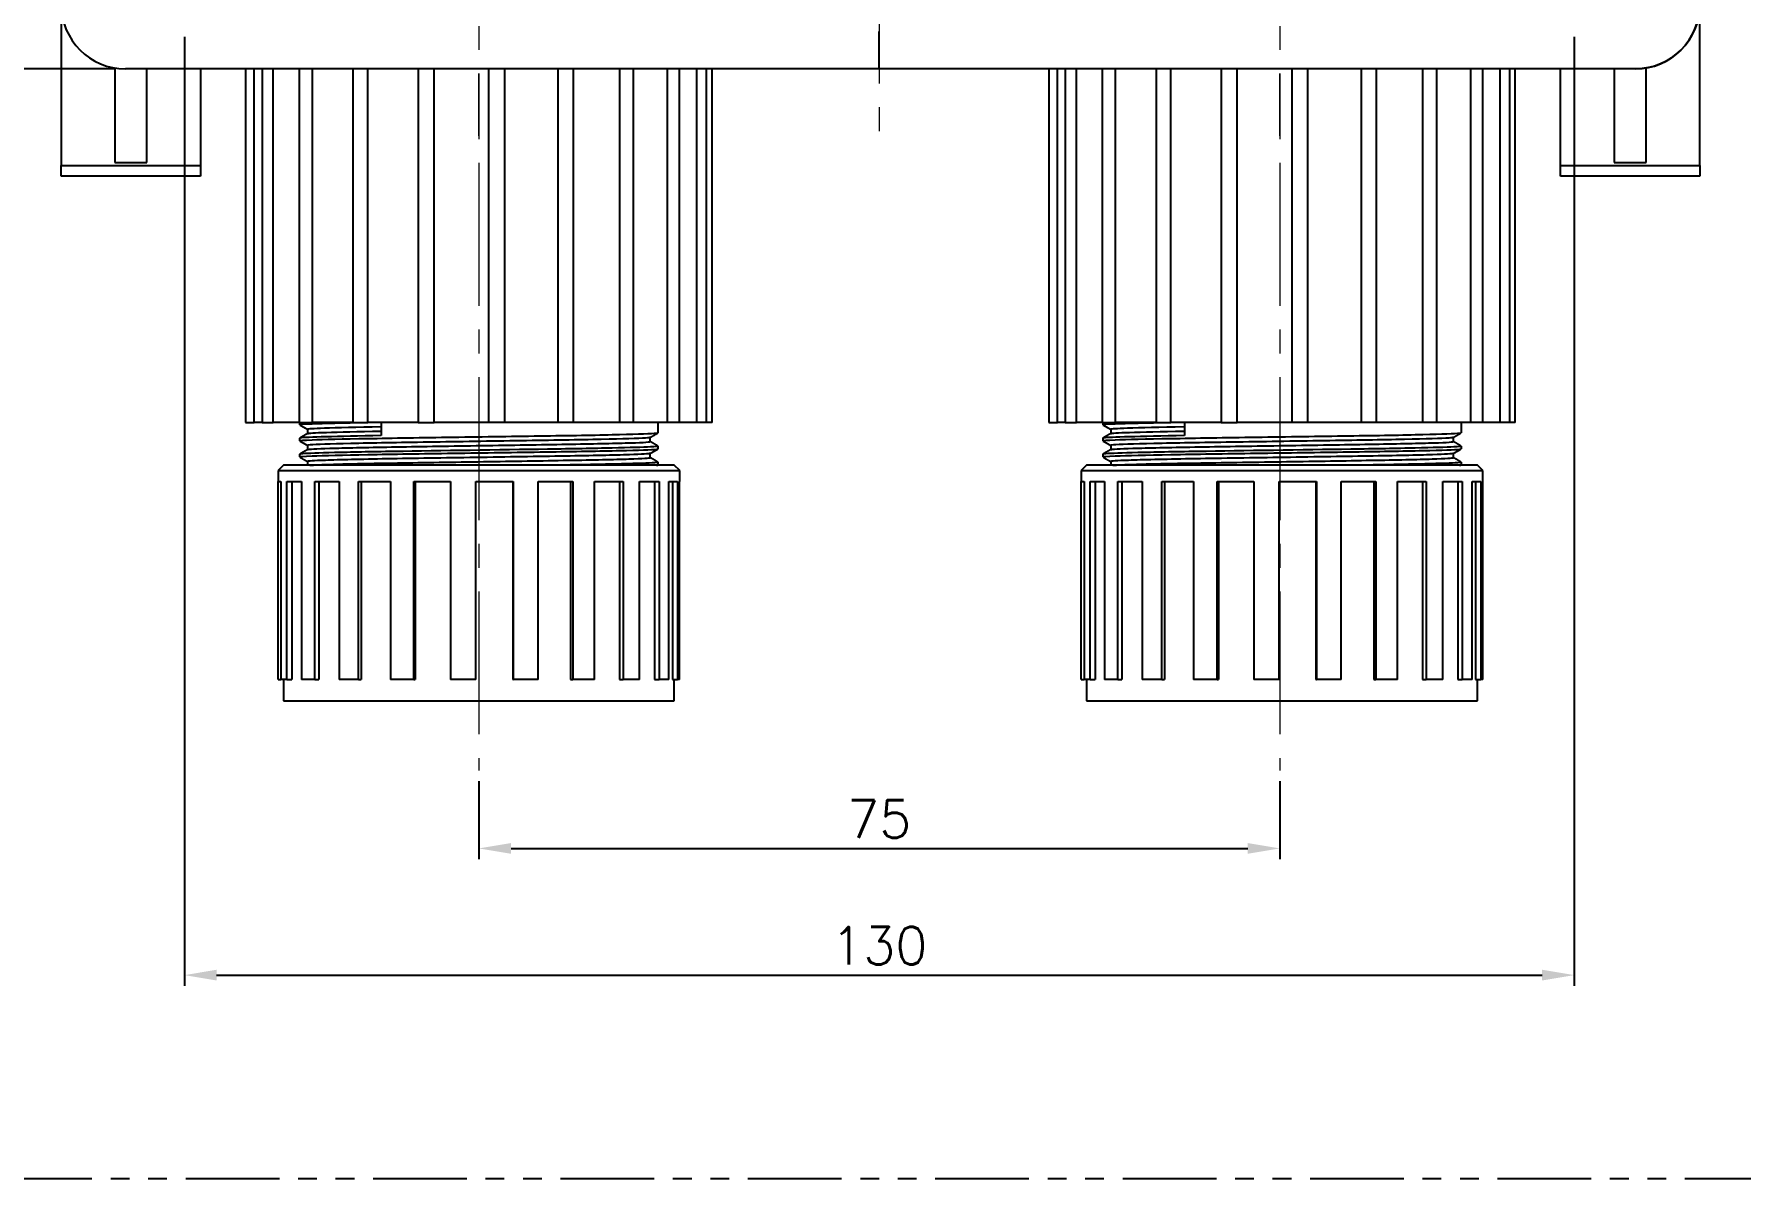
# Model space of a CAD drawing. Extents: x 39169 to 40010, y 19017 to 19611.
# Drawn here: x 39261.9 to 39421.3, y 19269.7 to 19376.5 of the extents above; entities that cross this region are included whole.
import ezdxf

# ---------------------------------------------------------------- set-up
doc = ezdxf.new("R2010")
doc.units = 0
doc.header["$LTSCALE"] = 7
doc.header["$MEASUREMENT"] = 0
doc.linetypes.add('CENTER2', pattern=[28.575, 19.05, -3.175, 3.175, -3.175])
doc.linetypes.add('PHANTOM', pattern=[2.5, 1.25, -0.25, 0.25, -0.25, 0.25, -0.25])
for name, color, linetype in [('D', 2, 'CONTINUOUS'), ('DIM', 2, 'CONTINUOUS'), ('DWG', 7, 'CONTINUOUS')]:
    doc.layers.add(name, color=color, linetype=linetype)
doc.layers.add('중심선', color=1, linetype='CENTER2', lineweight=9)
doc.styles.add('GHS', font='romans', dxfattribs={"bigfont": 'ghs'})

msp = doc.modelspace()

# ---------------------------------------------------------------- linework, layer by layer
at = {"layer": 'D', "color": 2, "linetype": 'PHANTOM'}
msp.add_lwpolyline([(39213.79, 19568.17), (39547.31, 19568.17), (39547.31, 19269.66), (39213.79, 19269.66)], close=True, dxfattribs=at)
at = {"layer": 'DIM'}
for p, q in [((39275.94, 19376.28), (39275.94, 19287.68)), ((39405.73, 19376.28), (39405.73, 19287.68)), ((39269.44, 19373.28), (39246.75, 19373.28)), ((39303.44, 19306.78), (39303.44, 19299.51)), ((39378.23, 19306.78), (39378.23, 19299.51)), ((39306.44, 19300.51), (39375.23, 19300.51)), ((39278.94, 19288.68), (39402.73, 19288.68))]:
    msp.add_line(p, q, dxfattribs=at)
for points in [[(39306.44, 19301.01), (39306.44, 19300.01), (39303.44, 19300.51)], [(39375.23, 19301.01), (39375.23, 19300.01), (39378.23, 19300.51)], [(39278.94, 19289.18), (39278.94, 19288.18), (39275.94, 19288.68)], [(39402.73, 19289.18), (39402.73, 19288.18), (39405.73, 19288.68)]]:
    msp.add_solid(points, dxfattribs=at)
at = {"layer": 'DWG'}
for p, q in [((39264.44, 19379.28), (39264.44, 19364.28)), ((39417.44, 19364.28), (39417.44, 19379.28)), ((39340.83, 19373.28), (39340.83, 19376.78)), ((39340.83, 19373.28), (39340.83, 19376.78)), ((39269.44, 19373.37), (39269.44, 19364.56)), ((39340.83, 19373.28), (39270.44, 19373.28)), ((39272.44, 19364.56), (39272.44, 19373.28)), ((39277.44, 19373.28), (39277.44, 19364.28)), ((39281.65, 19373.28), (39281.65, 19340.28)), ((39282.47, 19340.28), (39282.47, 19373.28)), ((39283.19, 19373.28), (39283.19, 19340.28)), ((39284.24, 19340.28), (39284.24, 19373.28)), ((39286.65, 19373.28), (39286.65, 19340.28)), ((39287.89, 19340.28), (39287.89, 19373.28)), ((39291.67, 19373.28), (39291.67, 19340.28)), ((39293.06, 19340.28), (39293.06, 19373.28)), ((39297.77, 19373.28), (39297.77, 19340.28)), ((39299.25, 19340.28), (39299.25, 19373.28)), ((39304.35, 19373.28), (39304.35, 19340.28)), ((39305.85, 19340.28), (39305.85, 19373.28)), ((39310.82, 19373.28), (39310.82, 19340.28)), ((39312.27, 19340.28), (39312.27, 19373.28)), ((39316.57, 19373.28), (39316.57, 19340.28)), ((39317.89, 19340.28), (39317.89, 19373.28)), ((39321.03, 19373.28), (39321.03, 19340.28)), ((39322.18, 19340.28), (39322.18, 19373.28)), ((39323.77, 19373.28), (39323.77, 19340.28)), ((39324.7, 19340.28), (39324.7, 19373.28)), ((39325.22, 19340.28), (39325.22, 19373.28)), ((39411.44, 19373.28), (39340.83, 19373.28)), ((39411.44, 19373.28), (39340.83, 19373.28)), ((39356.65, 19373.28), (39356.65, 19340.28)), ((39357.47, 19340.28), (39357.47, 19373.28)), ((39358.19, 19373.28), (39358.19, 19340.28)), ((39359.24, 19340.28), (39359.24, 19373.28)), ((39361.65, 19373.28), (39361.65, 19340.28)), ((39362.89, 19340.28), (39362.89, 19373.28)), ((39366.67, 19373.28), (39366.67, 19340.28)), ((39368.06, 19340.28), (39368.06, 19373.28)), ((39372.77, 19373.28), (39372.77, 19340.28)), ((39374.25, 19340.28), (39374.25, 19373.28)), ((39379.35, 19373.28), (39379.35, 19340.28)), ((39380.85, 19340.28), (39380.85, 19373.28)), ((39385.82, 19373.28), (39385.82, 19340.28)), ((39387.27, 19340.28), (39387.27, 19373.28)), ((39391.57, 19373.28), (39391.57, 19340.28)), ((39392.89, 19340.28), (39392.89, 19373.28)), ((39396.03, 19373.28), (39396.03, 19340.28)), ((39397.18, 19340.28), (39397.18, 19373.28)), ((39398.77, 19373.28), (39398.77, 19340.28)), ((39399.7, 19340.28), (39399.7, 19373.28)), ((39400.22, 19340.28), (39400.22, 19373.28)), ((39404.44, 19364.28), (39404.44, 19373.28)), ((39409.44, 19373.28), (39409.44, 19364.56)), ((39412.44, 19364.56), (39412.44, 19373.37)), ((39269.44, 19364.56), (39272.44, 19364.56)), ((39409.44, 19364.56), (39412.44, 19364.56)), ((39264.44, 19364.28), (39277.44, 19364.28)), ((39264.44, 19363.28), (39264.44, 19364.28)), ((39277.44, 19363.28), (39264.44, 19363.28)), ((39277.44, 19364.28), (39277.44, 19363.28)), ((39404.44, 19364.28), (39417.44, 19364.28)), ((39404.44, 19363.28), (39404.44, 19364.28)), ((39417.44, 19363.28), (39404.44, 19363.28)), ((39417.44, 19364.28), (39417.44, 19363.28)), ((39281.65, 19340.28), (39282.47, 19340.28)), ((39283.19, 19340.28), (39282.47, 19340.28)), ((39283.19, 19340.28), (39284.24, 19340.28)), ((39286.65, 19340.28), (39284.24, 19340.28)), ((39286.65, 19340.28), (39287.89, 19340.28)), ((39286.69, 19340.28), (39286.69, 19340.07)), ((39287.44, 19339.63), (39287.44, 19339.25)), ((39291.67, 19340.28), (39287.89, 19340.28)), ((39291.67, 19340.28), (39293.06, 19340.28)), ((39297.79, 19340.28), (39293.06, 19340.28)), ((39294.32, 19340.28), (39294.32, 19339.05)), ((39297.77, 19340.28), (39299.25, 19340.28)), ((39304.35, 19340.28), (39299.25, 19340.28)), ((39305.85, 19340.28), (39304.35, 19340.28)), ((39310.82, 19340.28), (39305.85, 19340.28)), ((39312.27, 19340.28), (39310.82, 19340.28)), ((39316.57, 19340.28), (39312.21, 19340.28)), ((39317.89, 19340.28), (39316.57, 19340.28)), ((39321.03, 19340.28), (39317.89, 19340.28)), ((39320.19, 19339.32), (39320.19, 19340.28)), ((39322.18, 19340.28), (39321.03, 19340.28)), ((39323.77, 19340.28), (39322.18, 19340.28)), ((39324.7, 19340.28), (39323.77, 19340.28)), ((39325.22, 19340.28), (39324.7, 19340.28)), ((39356.65, 19340.28), (39357.47, 19340.28)), ((39358.19, 19340.28), (39357.47, 19340.28)), ((39358.19, 19340.28), (39359.24, 19340.28)), ((39361.65, 19340.28), (39359.24, 19340.28)), ((39361.65, 19340.28), (39362.89, 19340.28)), ((39361.69, 19340.28), (39361.69, 19340.07)), ((39362.44, 19339.63), (39362.44, 19339.25)), ((39366.67, 19340.28), (39362.89, 19340.28)), ((39366.67, 19340.28), (39368.06, 19340.28)), ((39372.79, 19340.28), (39368.06, 19340.28)), ((39369.32, 19340.28), (39369.32, 19339.05)), ((39372.77, 19340.28), (39374.25, 19340.28)), ((39379.35, 19340.28), (39374.25, 19340.28)), ((39380.85, 19340.28), (39379.35, 19340.28)), ((39385.82, 19340.28), (39380.85, 19340.28)), ((39387.27, 19340.28), (39385.82, 19340.28)), ((39391.57, 19340.28), (39387.21, 19340.28)), ((39392.89, 19340.28), (39391.57, 19340.28)), ((39396.03, 19340.28), (39392.89, 19340.28)), ((39395.19, 19339.32), (39395.19, 19340.28)), ((39397.18, 19340.28), (39396.03, 19340.28)), ((39398.77, 19340.28), (39397.18, 19340.28)), ((39399.7, 19340.28), (39398.77, 19340.28)), ((39400.22, 19340.28), (39399.7, 19340.28)), ((39286.69, 19338.81), (39286.69, 19338.57)), ((39287.44, 19338.13), (39287.44, 19337.75)), ((39319.44, 19338.49), (39319.44, 19338.88)), ((39319.44, 19336.99), (39319.44, 19337.38)), ((39320.19, 19337.82), (39320.19, 19338.06)), ((39361.69, 19338.81), (39361.69, 19338.57)), ((39362.44, 19338.13), (39362.44, 19337.75)), ((39394.44, 19338.49), (39394.44, 19338.88)), ((39394.44, 19336.99), (39394.44, 19337.38)), ((39395.19, 19337.82), (39395.19, 19338.06)), ((39285.19, 19336.28), (39284.69, 19335.78)), ((39284.69, 19335.78), (39284.69, 19334.78)), ((39284.69, 19335.78), (39322.19, 19335.78)), ((39321.69, 19336.28), (39285.19, 19336.28)), ((39286.69, 19337.31), (39286.69, 19337.07)), ((39287.44, 19336.63), (39287.44, 19336.28)), ((39320.19, 19336.32), (39320.19, 19336.56)), ((39322.19, 19335.78), (39321.69, 19336.28)), ((39322.19, 19334.78), (39322.19, 19335.78)), ((39360.19, 19336.28), (39359.69, 19335.78)), ((39359.69, 19335.78), (39359.69, 19334.78)), ((39359.69, 19335.78), (39397.19, 19335.78)), ((39396.69, 19336.28), (39360.19, 19336.28)), ((39361.69, 19337.31), (39361.69, 19337.07)), ((39362.44, 19336.63), (39362.44, 19336.28)), ((39395.19, 19336.32), (39395.19, 19336.56)), ((39397.19, 19335.78), (39396.69, 19336.28)), ((39397.19, 19334.78), (39397.19, 19335.78)), ((39284.69, 19334.78), (39284.96, 19334.78)), ((39284.69, 19316.28), (39284.69, 19334.78)), ((39284.96, 19334.78), (39284.96, 19316.28)), ((39285.52, 19334.78), (39286.86, 19334.78)), ((39285.52, 19316.28), (39285.52, 19334.78)), ((39285.98, 19334.78), (39285.98, 19316.28)), ((39286.86, 19334.78), (39286.86, 19316.28)), ((39288.11, 19334.78), (39290.38, 19334.78)), ((39288.11, 19316.28), (39288.11, 19334.78)), ((39288.49, 19334.78), (39288.49, 19316.28)), ((39290.38, 19334.78), (39290.38, 19316.28)), ((39292.2, 19334.78), (39295.18, 19334.78)), ((39292.2, 19316.28), (39292.2, 19334.78)), ((39292.46, 19334.78), (39292.46, 19316.28)), ((39295.18, 19334.78), (39295.18, 19316.28)), ((39297.38, 19334.78), (39300.79, 19334.78)), ((39297.38, 19316.28), (39297.38, 19334.78)), ((39297.5, 19334.78), (39297.5, 19316.28)), ((39300.79, 19334.78), (39300.79, 19316.28)), ((39303.16, 19334.78), (39306.65, 19334.78)), ((39303.16, 19316.28), (39303.16, 19334.78)), ((39306.61, 19334.78), (39306.61, 19316.28)), ((39306.65, 19334.78), (39306.65, 19316.28)), ((39308.97, 19334.78), (39312.2, 19334.78)), ((39308.97, 19316.28), (39308.97, 19334.78)), ((39312.01, 19334.78), (39312.01, 19316.28)), ((39312.2, 19334.78), (39312.2, 19316.28)), ((39314.23, 19334.78), (39316.9, 19334.78)), ((39314.23, 19316.28), (39314.23, 19334.78)), ((39316.57, 19334.78), (39316.57, 19316.28)), ((39316.9, 19334.78), (39316.9, 19316.28)), ((39318.44, 19334.78), (39320.27, 19334.78)), ((39318.44, 19316.28), (39318.44, 19334.78)), ((39319.84, 19334.78), (39319.84, 19316.28)), ((39320.27, 19334.78), (39320.27, 19316.28)), ((39321.18, 19334.78), (39322, 19334.78)), ((39321.18, 19316.28), (39321.18, 19334.78)), ((39321.51, 19334.78), (39321.51, 19316.28)), ((39322, 19334.78), (39322, 19316.28)), ((39322.19, 19334.78), (39322.18, 19334.78)), ((39322.18, 19316.28), (39322.18, 19334.78)), ((39359.69, 19316.28), (39359.69, 19334.78)), ((39359.69, 19334.78), (39359.96, 19334.78)), ((39359.96, 19334.78), (39359.96, 19316.28)), ((39360.52, 19334.78), (39361.86, 19334.78)), ((39360.52, 19316.28), (39360.52, 19334.78)), ((39360.98, 19334.78), (39360.98, 19316.28)), ((39361.86, 19334.78), (39361.86, 19316.28)), ((39363.11, 19334.78), (39365.38, 19334.78)), ((39363.11, 19316.28), (39363.11, 19334.78)), ((39363.49, 19334.78), (39363.49, 19316.28)), ((39365.38, 19334.78), (39365.38, 19316.28)), ((39367.2, 19334.78), (39370.18, 19334.78)), ((39367.2, 19316.28), (39367.2, 19334.78)), ((39367.46, 19334.78), (39367.46, 19316.28)), ((39370.18, 19334.78), (39370.18, 19316.28)), ((39372.38, 19334.78), (39375.79, 19334.78)), ((39372.38, 19316.28), (39372.38, 19334.78)), ((39372.5, 19334.78), (39372.5, 19316.28)), ((39375.79, 19334.78), (39375.79, 19316.28)), ((39378.16, 19334.78), (39381.65, 19334.78)), ((39378.16, 19316.28), (39378.16, 19334.78)), ((39381.61, 19334.78), (39381.61, 19316.28)), ((39381.65, 19334.78), (39381.65, 19316.28)), ((39383.97, 19334.78), (39387.2, 19334.78)), ((39383.97, 19316.28), (39383.97, 19334.78)), ((39387.01, 19334.78), (39387.01, 19316.28)), ((39387.2, 19334.78), (39387.2, 19316.28)), ((39389.23, 19334.78), (39391.9, 19334.78)), ((39389.23, 19316.28), (39389.23, 19334.78)), ((39391.57, 19334.78), (39391.57, 19316.28)), ((39391.9, 19334.78), (39391.9, 19316.28)), ((39393.44, 19334.78), (39395.27, 19334.78)), ((39393.44, 19316.28), (39393.44, 19334.78)), ((39394.84, 19334.78), (39394.84, 19316.28)), ((39395.27, 19334.78), (39395.27, 19316.28)), ((39396.18, 19334.78), (39397, 19334.78)), ((39396.18, 19316.28), (39396.18, 19334.78)), ((39396.51, 19334.78), (39396.51, 19316.28)), ((39397, 19334.78), (39397, 19316.28)), ((39397.19, 19334.78), (39397.18, 19334.78)), ((39397.18, 19316.28), (39397.18, 19334.78)), ((39284.69, 19316.28), (39284.96, 19316.28)), ((39285.52, 19316.28), (39284.96, 19316.28)), ((39285.19, 19316.28), (39285.19, 19314.28)), ((39285.52, 19316.28), (39285.98, 19316.28)), ((39288.11, 19316.28), (39286.86, 19316.28)), ((39288.11, 19316.28), (39288.49, 19316.28)), ((39292.2, 19316.28), (39290.38, 19316.28)), ((39292.2, 19316.28), (39292.46, 19316.28)), ((39297.38, 19316.28), (39295.18, 19316.28)), ((39297.38, 19316.28), (39297.5, 19316.28)), ((39303.16, 19316.28), (39300.79, 19316.28)), ((39306.61, 19316.28), (39306.65, 19316.28)), ((39308.97, 19316.28), (39306.65, 19316.28)), ((39312.01, 19316.28), (39312.2, 19316.28)), ((39314.23, 19316.28), (39312.2, 19316.28)), ((39316.57, 19316.28), (39316.9, 19316.28)), ((39318.44, 19316.28), (39316.9, 19316.28)), ((39319.84, 19316.28), (39320.27, 19316.28)), ((39321.18, 19316.28), (39320.27, 19316.28)), ((39321.51, 19316.28), (39322, 19316.28)), ((39321.69, 19314.28), (39321.69, 19316.28)), ((39322.18, 19316.28), (39322, 19316.28)), ((39359.69, 19316.28), (39359.96, 19316.28)), ((39360.52, 19316.28), (39359.96, 19316.28)), ((39360.19, 19316.28), (39360.19, 19314.28)), ((39360.52, 19316.28), (39360.98, 19316.28)), ((39363.11, 19316.28), (39361.86, 19316.28)), ((39363.11, 19316.28), (39363.49, 19316.28)), ((39367.2, 19316.28), (39365.38, 19316.28)), ((39367.2, 19316.28), (39367.46, 19316.28)), ((39372.38, 19316.28), (39370.18, 19316.28)), ((39372.38, 19316.28), (39372.5, 19316.28)), ((39378.16, 19316.28), (39375.79, 19316.28)), ((39381.61, 19316.28), (39381.65, 19316.28)), ((39383.97, 19316.28), (39381.65, 19316.28)), ((39387.01, 19316.28), (39387.2, 19316.28)), ((39389.23, 19316.28), (39387.2, 19316.28)), ((39391.57, 19316.28), (39391.9, 19316.28)), ((39393.44, 19316.28), (39391.9, 19316.28)), ((39394.84, 19316.28), (39395.27, 19316.28)), ((39396.18, 19316.28), (39395.27, 19316.28)), ((39396.51, 19316.28), (39397, 19316.28)), ((39396.69, 19314.28), (39396.69, 19316.28)), ((39397.18, 19316.28), (39397, 19316.28)), ((39285.19, 19314.28), (39321.69, 19314.28)), ((39360.19, 19314.28), (39396.69, 19314.28))]:
    msp.add_line(p, q, dxfattribs=at)
for centre, start, end in [((39270.44, 19379.28), 180, 270), ((39411.44, 19379.28), 270, 0)]:
    msp.add_arc(centre, 6, start, end, dxfattribs=at)
at = {"layer": 'DWG', "extrusion": (0, 0, -1)}
msp.add_arc((-39411.44, 19379.28), 6, 180, 270, dxfattribs=at)
at = {"layer": 'DWG'}
for points, knots in [([(39286.69, 19340.06), (39286.68, 19340.1), (39287.08, 19340.13), (39288.94, 19340.2), (39290.74, 19340.24), (39293.06, 19340.28)], [0, 0, 0, 0, 0.42081, 0.42081, 1, 1, 1, 1]), ([(39286.69, 19338.57), (39286.69, 19338.6), (39287.08, 19338.63), (39288.95, 19338.7), (39290.75, 19338.74), (39295.36, 19338.82), (39298.15, 19338.87), (39303.92, 19338.95), (39306.92, 19338.99), (39312.35, 19339.07), (39314.78, 19339.11), (39318.39, 19339.2), (39319.59, 19339.24), (39320.13, 19339.29), (39320.18, 19339.3), (39320.18, 19339.32)], [0, 0, 0, 0, 0.121145, 0.121145, 0.28782, 0.28782, 0.454494, 0.454494, 0.621169, 0.621169, 0.787843, 0.787843, 0.954518, 0.954518, 1, 1, 1, 1]), ([(39294.32, 19339.05), (39290.13, 19338.97), (39287.32, 19338.9), (39286.72, 19338.83), (39286.69, 19338.82), (39286.69, 19338.81)], [0, 0, 0, 0, 0.892355, 0.892355, 1, 1, 1, 1]), ([(39294.3, 19339.86), (39292.03, 19339.82), (39290.21, 19339.78), (39287.98, 19339.7), (39287.44, 19339.67), (39287.44, 19339.63)], [0, 0, 0, 0, 0.533, 0.533, 1, 1, 1, 1]), ([(39287.44, 19339.25), (39287.5, 19339.28), (39288.1, 19339.32), (39290.4, 19339.39), (39292.14, 19339.43), (39294.29, 19339.47)], [0, 0, 0, 0, 0.478835, 0.478835, 1, 1, 1, 1]), ([(39361.69, 19340.06), (39361.68, 19340.1), (39362.08, 19340.13), (39363.94, 19340.2), (39365.74, 19340.24), (39368.06, 19340.28)], [0, 0, 0, 0, 0.42081, 0.42081, 1, 1, 1, 1]), ([(39361.69, 19338.57), (39361.69, 19338.6), (39362.08, 19338.63), (39363.95, 19338.7), (39365.75, 19338.74), (39370.36, 19338.82), (39373.15, 19338.87), (39378.92, 19338.95), (39381.92, 19338.99), (39387.35, 19339.07), (39389.78, 19339.11), (39393.39, 19339.2), (39394.59, 19339.24), (39395.13, 19339.29), (39395.18, 19339.3), (39395.18, 19339.32)], [0, 0, 0, 0, 0.121145, 0.121145, 0.28782, 0.28782, 0.454494, 0.454494, 0.621169, 0.621169, 0.787843, 0.787843, 0.954518, 0.954518, 1, 1, 1, 1]), ([(39369.32, 19339.05), (39365.13, 19338.97), (39362.32, 19338.9), (39361.72, 19338.83), (39361.69, 19338.82), (39361.69, 19338.81)], [0, 0, 0, 0, 0.892355, 0.892355, 1, 1, 1, 1]), ([(39369.3, 19339.86), (39367.03, 19339.82), (39365.21, 19339.78), (39362.98, 19339.7), (39362.44, 19339.67), (39362.44, 19339.63)], [0, 0, 0, 0, 0.533, 0.533, 1, 1, 1, 1]), ([(39362.44, 19339.25), (39362.5, 19339.28), (39363.1, 19339.32), (39365.4, 19339.39), (39367.14, 19339.43), (39369.29, 19339.47)], [0, 0, 0, 0, 0.478835, 0.478835, 1, 1, 1, 1]), ([(39286.69, 19337.07), (39286.68, 19337.1), (39287.08, 19337.13), (39288.96, 19337.2), (39290.77, 19337.24), (39295.37, 19337.32), (39298.15, 19337.37), (39303.93, 19337.45), (39306.92, 19337.49), (39312.36, 19337.57), (39314.79, 19337.61), (39318.39, 19337.7), (39319.59, 19337.74), (39320.13, 19337.79), (39320.18, 19337.8), (39320.18, 19337.82)], [0, 0, 0, 0, 0.121205, 0.121205, 0.287877, 0.287877, 0.454549, 0.454549, 0.621221, 0.621221, 0.787892, 0.787892, 0.954564, 0.954564, 1, 1, 1, 1]), ([(39320.18, 19338.06), (39320.18, 19338.04), (39319.95, 19338.01), (39318.77, 19337.96), (39317.54, 19337.92), (39314.2, 19337.85), (39312.14, 19337.81), (39305.3, 19337.71), (39299.91, 19337.64), (39293.34, 19337.53), (39291.43, 19337.5), (39288.49, 19337.42), (39287.47, 19337.39), (39286.79, 19337.34), (39286.69, 19337.32), (39286.69, 19337.31)], [0, 0, 0, 0, 0.093128, 0.093128, 0.234049, 0.234049, 0.374969, 0.374969, 0.65681, 0.65681, 0.79773, 0.79773, 0.938651, 0.938651, 1, 1, 1, 1]), ([(39319.43, 19337.38), (39319.36, 19337.34), (39318.7, 19337.3), (39316.1, 19337.22), (39313.99, 19337.18), (39308.98, 19337.09), (39306.05, 19337.05), (39300.21, 19336.96), (39297.33, 19336.92), (39292.42, 19336.83), (39290.39, 19336.79), (39288.01, 19336.7), (39287.43, 19336.67), (39287.44, 19336.63)], [0, 0, 0, 0, 0.151019, 0.151019, 0.326148, 0.326148, 0.501276, 0.501276, 0.676405, 0.676405, 0.851534, 0.851534, 1, 1, 1, 1]), ([(39319.43, 19338.88), (39319.41, 19338.86), (39319.27, 19338.84), (39318.35, 19338.78), (39316.9, 19338.74), (39312.82, 19338.65), (39310.18, 19338.61), (39304.57, 19338.52), (39301.56, 19338.48), (39295.95, 19338.39), (39293.43, 19338.35), (39289.53, 19338.26), (39288.22, 19338.22), (39287.52, 19338.16), (39287.44, 19338.15), (39287.44, 19338.13)], [0, 0, 0, 0, 0.068168, 0.068168, 0.242817, 0.242817, 0.417465, 0.417465, 0.592114, 0.592114, 0.766763, 0.766763, 0.941411, 0.941411, 1, 1, 1, 1]), ([(39287.44, 19337.75), (39287.52, 19337.79), (39288.24, 19337.83), (39290.88, 19337.91), (39292.89, 19337.95), (39297.68, 19338.03), (39300.42, 19338.07), (39305.95, 19338.16), (39308.73, 19338.2), (39313.61, 19338.28), (39315.67, 19338.32), (39318.54, 19338.4), (39319.36, 19338.44), (39319.43, 19338.49), (39319.44, 19338.49), (39319.44, 19338.49)], [0, 0, 0, 0, 0.156539, 0.156539, 0.323667, 0.323667, 0.490796, 0.490796, 0.657924, 0.657924, 0.825052, 0.825052, 0.99218, 0.99218, 1, 1, 1, 1]), ([(39361.69, 19337.07), (39361.68, 19337.1), (39362.08, 19337.13), (39363.96, 19337.2), (39365.77, 19337.24), (39370.37, 19337.32), (39373.15, 19337.37), (39378.93, 19337.45), (39381.92, 19337.49), (39387.36, 19337.57), (39389.79, 19337.61), (39393.39, 19337.7), (39394.59, 19337.74), (39395.13, 19337.79), (39395.18, 19337.8), (39395.18, 19337.82)], [0, 0, 0, 0, 0.121205, 0.121205, 0.287877, 0.287877, 0.454549, 0.454549, 0.621221, 0.621221, 0.787893, 0.787893, 0.954564, 0.954564, 1, 1, 1, 1]), ([(39395.18, 19338.06), (39395.18, 19338.04), (39394.95, 19338.01), (39393.77, 19337.96), (39392.54, 19337.92), (39389.2, 19337.85), (39387.14, 19337.81), (39380.3, 19337.71), (39374.91, 19337.64), (39368.34, 19337.53), (39366.43, 19337.5), (39363.49, 19337.42), (39362.47, 19337.39), (39361.79, 19337.34), (39361.69, 19337.32), (39361.69, 19337.31)], [0, 0, 0, 0, 0.093128, 0.093128, 0.234049, 0.234049, 0.374969, 0.374969, 0.65681, 0.65681, 0.79773, 0.79773, 0.938651, 0.938651, 1, 1, 1, 1]), ([(39394.43, 19337.38), (39394.36, 19337.34), (39393.7, 19337.3), (39391.1, 19337.22), (39388.99, 19337.18), (39383.98, 19337.09), (39381.05, 19337.05), (39375.21, 19336.96), (39372.33, 19336.92), (39367.42, 19336.83), (39365.39, 19336.79), (39363.01, 19336.7), (39362.43, 19336.67), (39362.44, 19336.63)], [0, 0, 0, 0, 0.151019, 0.151019, 0.326148, 0.326148, 0.501276, 0.501276, 0.676405, 0.676405, 0.851533, 0.851533, 1, 1, 1, 1]), ([(39394.43, 19338.88), (39394.41, 19338.86), (39394.27, 19338.84), (39393.35, 19338.78), (39391.9, 19338.74), (39387.82, 19338.65), (39385.18, 19338.61), (39379.57, 19338.52), (39376.56, 19338.48), (39370.95, 19338.39), (39368.43, 19338.35), (39364.53, 19338.26), (39363.22, 19338.22), (39362.52, 19338.16), (39362.44, 19338.15), (39362.44, 19338.13)], [0, 0, 0, 0, 0.068168, 0.068168, 0.242817, 0.242817, 0.417465, 0.417465, 0.592114, 0.592114, 0.766763, 0.766763, 0.941411, 0.941411, 1, 1, 1, 1]), ([(39362.44, 19337.75), (39362.52, 19337.79), (39363.24, 19337.83), (39365.88, 19337.91), (39367.89, 19337.95), (39372.68, 19338.03), (39375.42, 19338.07), (39380.95, 19338.16), (39383.73, 19338.2), (39388.61, 19338.28), (39390.67, 19338.32), (39393.54, 19338.4), (39394.36, 19338.44), (39394.43, 19338.49), (39394.44, 19338.49), (39394.44, 19338.49)], [0, 0, 0, 0, 0.156539, 0.156539, 0.323667, 0.323667, 0.490796, 0.490796, 0.657924, 0.657924, 0.825052, 0.825052, 0.99218, 0.99218, 1, 1, 1, 1]), ([(39287.65, 19336.28), (39288, 19336.31), (39288.75, 19336.34), (39291.33, 19336.42), (39293.41, 19336.46), (39298.29, 19336.54), (39301.1, 19336.58), (39306.64, 19336.66), (39309.38, 19336.71), (39314.12, 19336.79), (39316.12, 19336.83), (39318.74, 19336.91), (39319.44, 19336.95), (39319.44, 19336.99)], [0, 0, 0, 0, 0.131692, 0.131692, 0.306404, 0.306404, 0.481117, 0.481117, 0.655829, 0.655829, 0.830542, 0.830542, 1, 1, 1, 1]), ([(39320.18, 19336.56), (39320.19, 19336.54), (39320.07, 19336.53), (39319.32, 19336.47), (39318.26, 19336.44), (39315.28, 19336.37), (39313.34, 19336.33), (39310.79, 19336.29), (39310.43, 19336.29), (39310.06, 19336.28)], [0, 0, 0, 0, 0.178459, 0.178459, 0.558033, 0.558033, 0.937607, 0.937607, 1, 1, 1, 1]), ([(39320.01, 19336.28), (39320.01, 19336.28), (39320.01, 19336.28), (39320.13, 19336.29), (39320.18, 19336.3), (39320.18, 19336.32)], [0, 0, 0, 0, 0.007326, 0.007326, 1, 1, 1, 1]), ([(39362.65, 19336.28), (39363, 19336.31), (39363.75, 19336.34), (39366.33, 19336.42), (39368.41, 19336.46), (39373.29, 19336.54), (39376.1, 19336.58), (39381.64, 19336.66), (39384.38, 19336.71), (39389.12, 19336.79), (39391.12, 19336.83), (39393.74, 19336.91), (39394.44, 19336.95), (39394.44, 19336.99)], [0, 0, 0, 0, 0.131692, 0.131692, 0.306404, 0.306404, 0.481117, 0.481117, 0.655829, 0.655829, 0.830542, 0.830542, 1, 1, 1, 1]), ([(39395.18, 19336.56), (39395.19, 19336.54), (39395.07, 19336.53), (39394.32, 19336.47), (39393.26, 19336.44), (39390.28, 19336.37), (39388.34, 19336.33), (39385.79, 19336.29), (39385.43, 19336.29), (39385.06, 19336.28)], [0, 0, 0, 0, 0.178459, 0.178459, 0.558033, 0.558033, 0.937607, 0.937607, 1, 1, 1, 1]), ([(39395.01, 19336.28), (39395.01, 19336.28), (39395.01, 19336.28), (39395.13, 19336.29), (39395.18, 19336.3), (39395.18, 19336.32)], [0, 0, 0, 0, 0.007326, 0.007326, 1, 1, 1, 1])]:
    msp.add_open_spline(points, degree=3, knots=knots, dxfattribs=at)
for points in [[(39287.45, 19339.25), (39287.07, 19339.03), (39286.69, 19338.81)], [(39286.72, 19340.04), (39287.08, 19339.84), (39287.44, 19339.63)], [(39319.42, 19338.87), (39319.78, 19339.08), (39320.14, 19339.29)], [(39362.45, 19339.25), (39362.07, 19339.03), (39361.69, 19338.81)], [(39361.72, 19340.04), (39362.08, 19339.84), (39362.44, 19339.63)], [(39394.42, 19338.87), (39394.78, 19339.08), (39395.14, 19339.29)], [(39287.45, 19337.75), (39287.07, 19337.53), (39286.69, 19337.31)], [(39286.72, 19338.54), (39287.08, 19338.34), (39287.44, 19338.13)], [(39319.42, 19337.37), (39319.78, 19337.58), (39320.14, 19337.78)], [(39320.18, 19338.06), (39319.81, 19338.28), (39319.44, 19338.5)], [(39362.45, 19337.75), (39362.07, 19337.53), (39361.69, 19337.31)], [(39361.72, 19338.54), (39362.08, 19338.34), (39362.44, 19338.13)], [(39394.42, 19337.37), (39394.78, 19337.58), (39395.14, 19337.78)], [(39395.18, 19338.06), (39394.81, 19338.28), (39394.44, 19338.5)], [(39286.73, 19337.03), (39287.08, 19336.83), (39287.44, 19336.63)], [(39320.18, 19336.56), (39319.81, 19336.78), (39319.44, 19337)], [(39361.73, 19337.03), (39362.08, 19336.83), (39362.44, 19336.63)], [(39395.18, 19336.56), (39394.81, 19336.78), (39394.44, 19337)]]:
    msp.add_open_spline(points, degree=2, dxfattribs=at)
at = {"layer": '중심선', "linetype": 'CENTER2', "ltscale": 0.1}
msp.add_line((39340.83, 19485.28), (39340.83, 19367.28), dxfattribs=at)
for points in [[(39303.44, 19492.86), (39303.44, 19378.58), (39303.44, 19307.78)], [(39378.23, 19492.86), (39378.23, 19378.58), (39378.23, 19307.78)]]:
    msp.add_open_spline(points, degree=1, knots=[0.0057559, 0.0057559, 0.0434783, 0.5428591, 0.5428591], dxfattribs=at)

# ---------------------------------------------------------------- texts
at = {"layer": 'DIM', "char_height": 3.5, "attachment_point": 5, "style": 'GHS'}
for s, insert in [('\\A1;75', (39340.83, 19303.26)), ('\\A1;130', (39340.83, 19291.43))]:
    msp.add_mtext(s, dxfattribs=dict(at, insert=insert))

doc.saveas('drawing.dxf')
